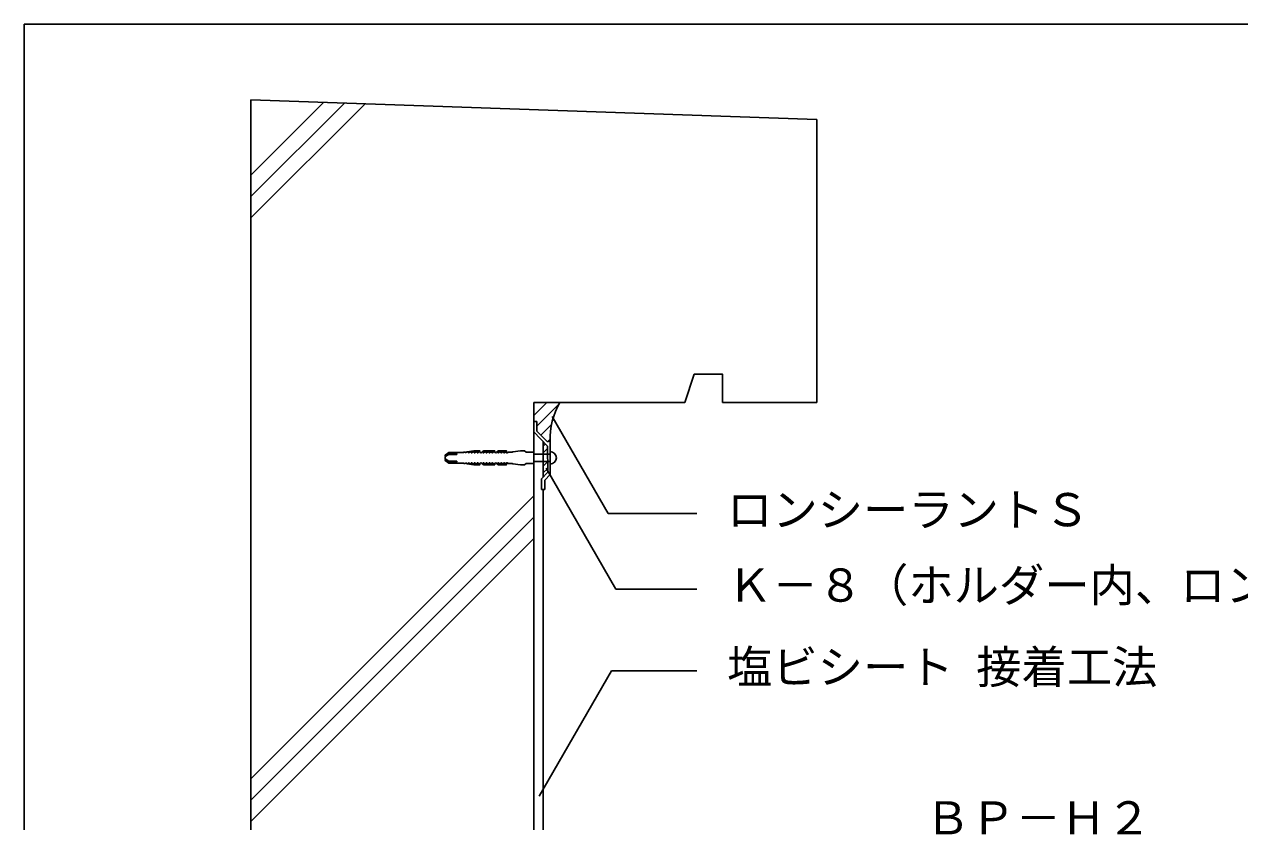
# Model space of a CAD drawing. Units: millimetres, scale not verified. Extents: x -615 to 665, y -971 to 997.
# Drawn here: x -615 to 29, y 574 to 997 of the extents above; entities that cross this region are included whole.
import ezdxf
from ezdxf.enums import TextEntityAlignment as Align

# ---------------------------------------------------------------- set-up
doc = ezdxf.new("R2010")
doc.units = ezdxf.units.MM
doc.header["$LTSCALE"] = 8
for name, color, linetype in [('4-2', 7, 'Continuous'), ('4-4', 2, 'Continuous'), ('4-6', 2, 'Continuous'), ('4-7', 7, 'Continuous'), ('4-A', 7, 'Continuous'), ('4-D', 4, 'Continuous'), ('4-E', 4, 'Continuous'), ('F-7', 1, 'Continuous')]:
    doc.layers.add(name, color=color, linetype=linetype)
doc.styles.add('ＭＳ ゴシック', font='')
doc.styles.get('ＭＳ ゴシック').set_extended_font_data('MS Gothic')

msp = doc.modelspace()

# ---------------------------------------------------------------- linework, layer by layer
at = {"layer": '4-2'}
for p, q in [((-344.705, 796.689), (-344.705, 396.689)), ((-344.705, 796.689), (-330.919, 796.689)), ((-339.705, 757.159), (-339.705, 775.978))]:
    msp.add_line(p, q, dxfattribs=at)
at = {"layer": '4-4'}
for p, q in [((-494.705, 957.166), (-194.705, 946.689)), ((-494.705, 957.166), (-494.705, 157.166)), ((-194.705, 946.689), (-194.705, 796.689)), ((-330.919, 796.689), (-264.705, 796.689)), ((-339.705, 418.458), (-339.705, 750.514))]:
    msp.add_line(p, q, dxfattribs=at)
msp.add_lwpolyline([(-264.705, 796.689), (-259.705, 811.689), (-244.705, 811.689), (-244.705, 796.689), (-194.705, 796.689)], dxfattribs=at)
msp.add_arc((-297.193, 777.298), 38.903, 150.10216, 181.6545, dxfattribs=at)
at = {"layer": '4-6'}
for p, q in [((-343.205, 786.689), (-343.205, 781.689)), ((-344.705, 781.098), (-337.38, 773.598)), ((-343.209, 781.731), (-337.38, 775.752)), ((-336.371, 776.344), (-337.38, 775.752)), ((-337.375, 759.689), (-337.38, 773.598)), ((-336.08, 776.175), (-336.08, 758.514)), ((-337.375, 759.689), (-340.58, 756.208)), ((-340.58, 750.514), (-340.58, 756.208)), ((-336.08, 758.514), (-338.83, 755.515)), ((-338.83, 755.515), (-338.83, 750.514)), ((-340.58, 750.514), (-338.83, 750.514))]:
    msp.add_line(p, q, dxfattribs=at)
msp.add_lwpolyline([(-343.205, 786.689), (-344.705, 786.689), (-344.705, 781.098)], dxfattribs=at)
msp.add_arc((-336.267, 776.187), 0.188, 355.06592, 125.41195, dxfattribs=at)
at = {"layer": '4-7'}
for p, q in [((-379.996, 770.515), (-380.821, 770.082)), ((-364.329, 770.515), (-364.329, 770.515)), ((-364.329, 770.515), (-364.329, 770.515)), ((-336.08, 769.346), (-344.705, 769.346)), ((-336.08, 764.035), (-336.08, 770.657)), ((-379.996, 764.177), (-380.821, 764.611)), ((-364.329, 764.177), (-364.329, 764.177)), ((-364.329, 764.177), (-364.329, 764.177)), ((-336.08, 765.346), (-344.705, 765.346))]:
    msp.add_line(p, q, dxfattribs=at)
for points in [[(-383.789, 770.139), (-389.739, 770.139), (-390.391, 769.699), (-391.705, 768.696), (-391.705, 768.547), (-389.739, 769.632), (-385.768, 769.632)], [(-385.768, 769.049), (-389.739, 769.049), (-391.705, 767.963), (-391.705, 767.346)], [(-385.768, 765.644), (-389.739, 765.644), (-391.705, 766.729), (-391.705, 767.346)], [(-381.068, 770.212), (-381.068, 770.346), (-381.851, 770.346), (-381.851, 770.196), (-383.459, 770.196), (-383.459, 770.19)], [(-373.235, 770.482), (-373.235, 771.021), (-376.483, 771.021), (-379.996, 770.515), (-379.519, 770.515), (-379.501, 770.206)], [(-379.254, 770.061), (-378.429, 770.512), (-377.952, 770.51), (-377.935, 770.188)], [(-377.687, 770.039), (-376.863, 770.503), (-376.385, 770.499), (-376.368, 770.164)], [(-376.121, 770.007), (-375.296, 770.487), (-374.819, 770.482), (-374.801, 770.134)], [(-374.554, 769.975), (-373.729, 770.482), (-373.235, 770.482)], [(-365.401, 770.482), (-365.401, 771.021), (-371.198, 771.021), (-372.163, 770.515)], [(-372.163, 770.515), (-371.685, 770.511), (-371.668, 770.191)], [(-371.421, 770.032), (-370.596, 770.482), (-370.119, 770.482), (-370.101, 770.134)], [(-369.854, 769.975), (-369.029, 770.482), (-368.552, 770.482), (-368.535, 770.134)], [(-368.287, 769.975), (-367.463, 770.482), (-366.985, 770.482), (-366.968, 770.134)], [(-366.721, 769.975), (-365.896, 770.482), (-365.401, 770.482)], [(-359.135, 770.043), (-359.135, 771.021), (-363.368, 771.021), (-364.329, 770.52), (-364.329, 770.515)], [(-364.329, 770.515), (-363.852, 770.511), (-363.835, 770.194)], [(-363.587, 770.032), (-362.763, 770.482), (-362.285, 770.482), (-362.268, 770.134)], [(-362.021, 769.975), (-361.196, 770.482), (-360.719, 770.482), (-360.701, 770.133)], [(-360.454, 769.975), (-359.629, 770.482), (-359.135, 770.482)], [(-348.8, 770.346), (-349.625, 771.096), (-351.723, 771.096), (-355.841, 770.548), (-356.249, 770.306), (-356.249, 770.346), (-358.063, 770.346), (-358.887, 769.913)], [(-348.8, 770.346), (-344.705, 770.346), (-344.705, 767.346)], [(-348.8, 764.346), (-344.705, 764.346), (-344.705, 767.346)], [(-383.789, 764.553), (-389.739, 764.553), (-390.391, 764.993), (-391.705, 765.996), (-391.705, 766.146), (-389.739, 765.061), (-385.768, 765.061)], [(-381.068, 764.481), (-381.068, 764.346), (-381.851, 764.346), (-381.851, 764.496), (-383.459, 764.496), (-383.459, 764.503)], [(-373.235, 764.21), (-373.235, 763.671), (-376.483, 763.671), (-379.996, 764.177), (-379.519, 764.178), (-379.501, 764.486)], [(-379.254, 764.631), (-378.429, 764.18), (-377.952, 764.182), (-377.935, 764.505)], [(-377.687, 764.653), (-376.863, 764.189), (-376.385, 764.194), (-376.368, 764.528)], [(-376.121, 764.685), (-375.296, 764.205), (-374.819, 764.21), (-374.801, 764.558)], [(-374.554, 764.718), (-373.729, 764.21), (-373.235, 764.21)], [(-372.163, 764.177), (-371.685, 764.181), (-371.668, 764.502)], [(-365.401, 764.21), (-365.401, 763.671), (-371.198, 763.671), (-372.163, 764.177)], [(-371.421, 764.66), (-370.596, 764.21), (-370.119, 764.21), (-370.101, 764.558)], [(-369.854, 764.718), (-369.029, 764.21), (-368.552, 764.21), (-368.535, 764.558)], [(-368.287, 764.718), (-367.463, 764.21), (-366.985, 764.21), (-366.968, 764.558)], [(-366.721, 764.718), (-365.896, 764.21), (-365.401, 764.21)], [(-359.135, 764.649), (-359.135, 763.671), (-363.368, 763.671), (-364.329, 764.173), (-364.329, 764.177)], [(-364.329, 764.177), (-363.852, 764.181), (-363.835, 764.499)], [(-363.587, 764.661), (-362.763, 764.21), (-362.285, 764.21), (-362.268, 764.558)], [(-362.021, 764.718), (-361.196, 764.21), (-360.719, 764.21), (-360.701, 764.559)], [(-360.454, 764.718), (-359.629, 764.21), (-359.135, 764.21)], [(-348.8, 764.346), (-349.625, 763.596), (-351.723, 763.596), (-355.841, 764.144), (-356.249, 764.386), (-356.249, 764.346), (-358.063, 764.346), (-358.887, 764.779)]]:
    msp.add_lwpolyline(points, dxfattribs=at)
msp.add_arc((-336.08, 767.346), 3.311, 270, 90, dxfattribs=at)
for centre, major_axis, start_param, end_param in [((-385.778, 769.34), (-0.321, 0), 1.5390306, 4.6806232), ((-383.753, 770.866), (-0.8, 0), 1.5261677, 1.947508), ((-380.895, 770.225), (-0.174, 0), 0.0818475, 2.1771705), ((-379.278, 770.269), (-0.229, 0), 0.2312026, 1.6765256), ((-377.711, 770.247), (-0.229, 0), 0.2312026, 1.6765256), ((-376.145, 770.214), (-0.229, 0), 0.2312026, 1.6765256), ((-374.578, 770.182), (-0.229, 0), 0.2312026, 1.6765256), ((-372.699, 770.537), (-0.536, 0), 0.0442118, 3.0973809), ((-371.445, 770.239), (-0.229, 0), 0.2312026, 1.6765256), ((-369.878, 770.182), (-0.229, 0), 0.2312026, 1.6765256), ((-368.311, 770.182), (-0.229, 0), 0.2312026, 1.6765256), ((-366.745, 770.182), (-0.229, 0), 0.2312026, 1.6765256), ((-364.865, 770.537), (-0.536, 0), 0.0442118, 3.0973809), ((-363.611, 770.239), (-0.229, 0), 0.2312026, 1.6765256), ((-362.045, 770.182), (-0.229, 0), 0.2312026, 1.6765256), ((-360.478, 770.182), (-0.229, 0), 0.2312026, 1.6765256), ((-358.963, 770.054), (-0.172, 0), 0.06848, 2.1628795), ((-385.778, 765.352), (-0.321, 0), 1.6025621, 4.7441547), ((-383.753, 763.826), (-0.8, 0), 4.3356773, 4.7570176), ((-380.895, 764.468), (-0.174, 0), 4.1060148, 6.2013378), ((-379.278, 764.424), (-0.229, 0), 4.6066597, 6.0519827), ((-377.711, 764.446), (-0.229, 0), 4.6066597, 6.0519827), ((-376.145, 764.478), (-0.229, 0), 4.6066597, 6.0519827), ((-374.578, 764.51), (-0.229, 0), 4.6066597, 6.0519827), ((-372.699, 764.156), (-0.536, 0), 3.1858044, 6.2389735), ((-371.445, 764.453), (-0.229, 0), 4.6066597, 6.0519827), ((-369.878, 764.51), (-0.229, 0), 4.6066597, 6.0519827), ((-368.311, 764.51), (-0.229, 0), 4.6066597, 6.0519827), ((-366.745, 764.51), (-0.229, 0), 4.6066597, 6.0519827), ((-364.865, 764.156), (-0.536, 0), 3.1858044, 6.2389735), ((-363.611, 764.453), (-0.229, 0), 4.6066597, 6.0519827), ((-362.045, 764.51), (-0.229, 0), 4.6066597, 6.0519827), ((-360.478, 764.51), (-0.229, 0), 4.6066597, 6.0519827), ((-358.963, 764.639), (-0.172, 0), 4.1203058, 6.2147054)]:
    msp.add_ellipse(centre, major_axis=major_axis, ratio=0.909574, start_param=start_param, end_param=end_param, dxfattribs=at)
at = {"layer": '4-A'}
for p, q in [((-335.054, 789.252), (-305.341, 737.787)), ((-338.144, 761.791), (-301.191, 697.787)), ((-258.293, 737.787), (-305.341, 737.787)), ((-258.293, 697.787), (-301.191, 697.787)), ((-341.92, 587.969), (-303.566, 654.399)), ((-258.293, 654.399), (-303.566, 654.399))]:
    msp.add_line(p, q, dxfattribs=at)
at = {"layer": '4-D'}
for p, q in [((-344.705, 789.776), (-337.791, 796.689)), ((-343.205, 784.205), (-331.179, 796.231)), ((-340.937, 779.401), (-335.323, 785.015)), ((-339.705, 773.562), (-338.511, 774.756)), ((-337.446, 775.821), (-336.096, 777.171)), ((-339.705, 770.027), (-337.38, 772.352)), ((-339.705, 762.956), (-337.377, 765.283)), ((-339.705, 759.42), (-337.376, 761.749))]:
    msp.add_line(p, q, dxfattribs=at)
at = {"layer": '4-E'}
for p, q in [((-494.705, 917.127), (-456.017, 955.815)), ((-494.705, 905.813), (-445.085, 955.433)), ((-494.705, 894.499), (-434.153, 955.051)), ((-494.705, 597.127), (-344.705, 747.127)), ((-494.705, 585.813), (-344.705, 735.813)), ((-494.705, 574.499), (-344.705, 724.499))]:
    msp.add_line(p, q, dxfattribs=at)
at = {"layer": 'F-7'}
for q in [(665.295, 997.166), (-614.705, 53.166)]:
    msp.add_line((-614.705, 997.166), q, dxfattribs=at)

# ---------------------------------------------------------------- texts
at = {"layer": '4-A', "style": 'ＭＳ ゴシック'}
for s, p in [('ロンシーラントＳ', (-242.293, 725.787)), ('Ｋ－８（ホルダー内、ロンシーラントＬ充填）', (-242.293, 685.787)), ('塩ビシート 接着工法', (-242.293, 642.399)), ('ＢＰ－Ｈ２', (-137.411, 562.399))]:
    msp.add_text(s, height=17.6, dxfattribs=at).set_placement(p, align=Align.BOTTOM_LEFT)

doc.saveas('drawing.dxf')
